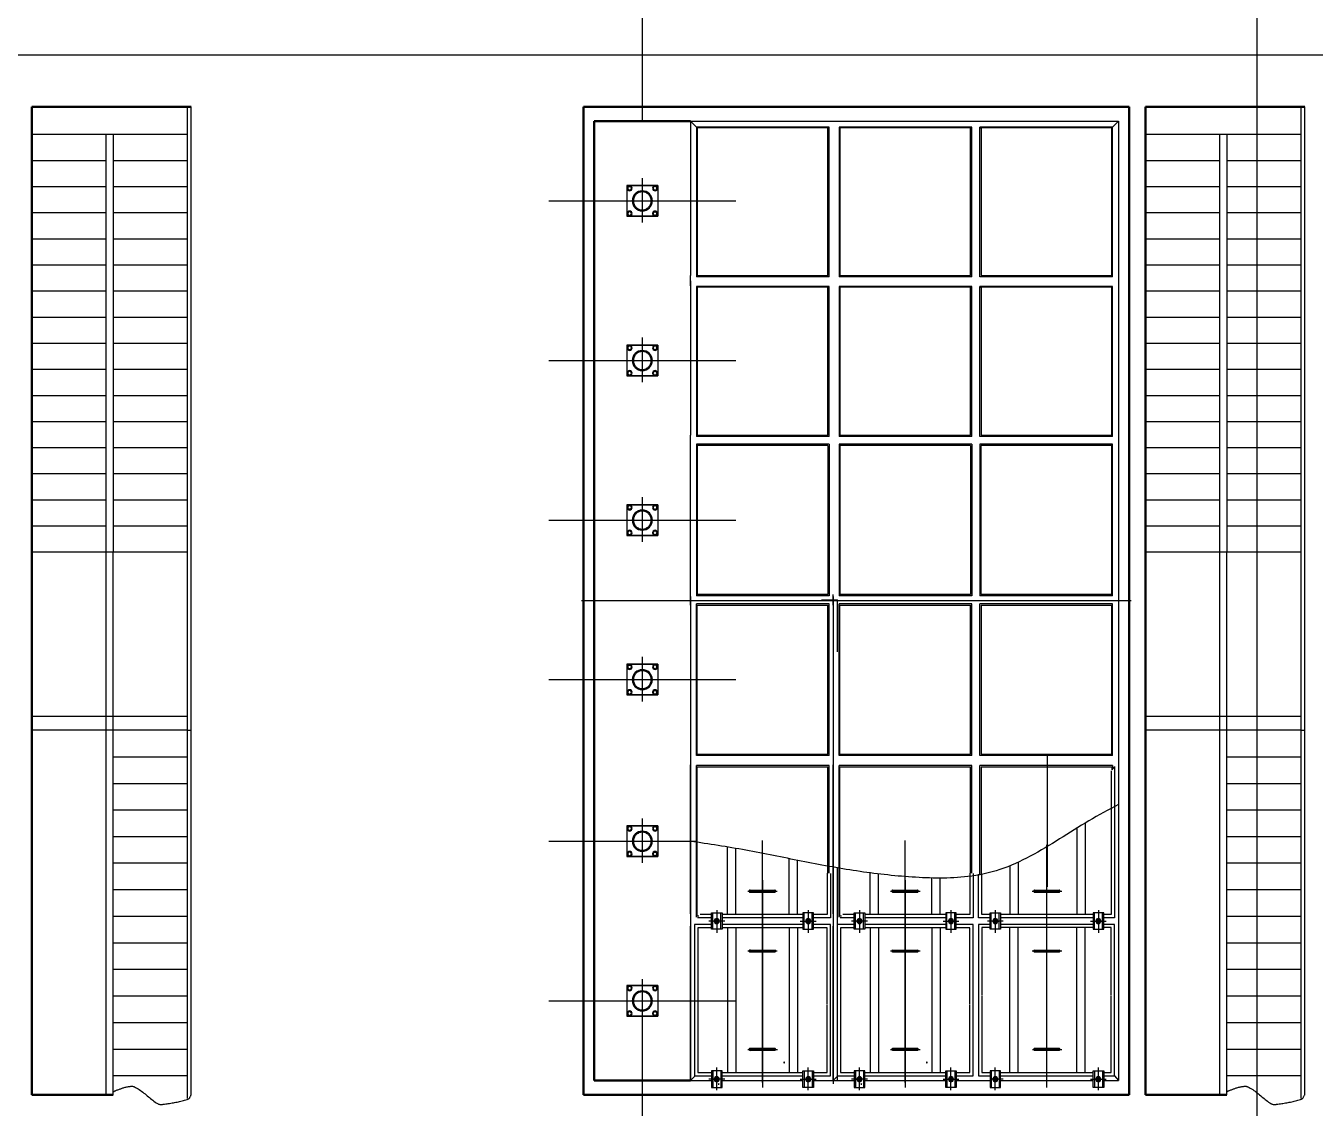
# Model space of a CAD drawing. Header units: metres. Extents: x -170 to 1091, y -90 to 504.
# Drawn here: x 188.39 to 200.55, y 65.9 to 76.11 of the extents above; entities that cross this region are included whole.
import ezdxf

# ---------------------------------------------------------------- set-up
doc = ezdxf.new("R2010")
doc.units = ezdxf.units.M
for name, pattern in [('1 实线', [0]), ('2 虚线', [5.75, 4.5, -1.25]), ('4 点画线', [9, 6.25, -1.25, 0.25, -1.25]), ('5 双点画线', [10.5, 6.25, -1.25, 0.25, -1.25, 0.25, -1.25]), ('PF_CENTER', [400, 250, -50, 50, -50])]:
    doc.linetypes.add(name, pattern=pattern)
for name, color, linetype, lineweight in [('01 粗实线', 7, '1 实线', 50), ('02 细灰线', 253, '1 实线', 25), ('03 细红线', 6, '1 实线', 25), ('04 虚线', 54, '2 虚线', 25), ('05 点画线', 141, '4 点画线', 25), ('07 双点画线', 6, '5 双点画线', 25)]:
    doc.layers.add(name, color=color, linetype=linetype, lineweight=lineweight)
for name, color, linetype in [('02', 1, 'CONTINUOUS'), ('05', 4, 'PF_CENTER'), ('方格网', 6, 'CONTINUOUS')]:
    doc.layers.add(name, color=color, linetype=linetype)

msp = doc.modelspace()

# ---------------------------------------------------------------- linework, layer by layer
at = {"layer": '01 粗实线'}
for p, q in [((188.444, 75.347, 0), (188.444, 66.027, 0)), ((188.444, 75.347, 0), (189.947, 75.347, 0)), ((198.791, 75.347, 0), (193.647, 75.347, 0)), ((193.647, 75.347, 0), (193.647, 66.027, 0)), ((198.791, 66.027, 0), (198.791, 75.347, 0)), ((198.944, 75.347, 0), (198.944, 66.027, 0)), ((198.944, 75.347, 0), (200.447, 75.347, 0)), ((193.746, 75.213, 0), (193.746, 66.162, 0)), ((194.654, 75.213, 0), (193.746, 75.213, 0)), ((194.654, 66.162, 0), (193.746, 66.162, 0)), ((188.444, 66.027, 0), (189.211, 66.027, 0)), ((193.647, 66.027, 0), (198.791, 66.027, 0)), ((198.944, 66.027, 0), (199.711, 66.027, 0))]:
    msp.add_line(p, q, dxfattribs=at)
at = {"layer": '01 粗实线', "color": 3, "lineweight": 25}
for p, q in [((194.055, 74.604, 0), (194.055, 74.315, 0)), ((194.345, 74.604, 0), (194.055, 74.604, 0)), ((194.055, 74.604, 0), (194.345, 74.604, 0)), ((194.345, 74.604, 0), (194.345, 74.315, 0)), ((194.345, 74.604, 0), (194.345, 74.315, 0)), ((194.345, 74.315, 0), (194.055, 74.315, 0)), ((194.055, 74.315, 0), (194.345, 74.315, 0)), ((194.055, 73.099, 0), (194.055, 72.81, 0)), ((194.345, 73.099, 0), (194.055, 73.099, 0)), ((194.055, 73.099, 0), (194.345, 73.099, 0)), ((194.345, 73.099, 0), (194.345, 72.81, 0)), ((194.345, 73.099, 0), (194.345, 72.81, 0)), ((194.345, 72.81, 0), (194.055, 72.81, 0)), ((194.055, 72.81, 0), (194.345, 72.81, 0)), ((194.055, 71.593, 0), (194.055, 71.304, 0)), ((194.345, 71.593, 0), (194.055, 71.593, 0)), ((194.055, 71.593, 0), (194.345, 71.593, 0)), ((194.345, 71.593, 0), (194.345, 71.304, 0)), ((194.345, 71.593, 0), (194.345, 71.304, 0)), ((194.345, 71.304, 0), (194.055, 71.304, 0)), ((194.055, 71.304, 0), (194.345, 71.304, 0)), ((194.055, 70.089, 0), (194.055, 69.8, 0)), ((194.055, 70.089, 0), (194.345, 70.089, 0)), ((194.345, 70.089, 0), (194.055, 70.089, 0)), ((194.345, 70.089, 0), (194.345, 69.8, 0)), ((194.345, 70.089, 0), (194.345, 69.8, 0)), ((194.055, 69.8, 0), (194.345, 69.8, 0)), ((194.345, 69.8, 0), (194.055, 69.8, 0)), ((194.055, 68.564, 0), (194.055, 68.275, 0)), ((194.055, 68.564, 0), (194.345, 68.564, 0)), ((194.345, 68.564, 0), (194.055, 68.564, 0)), ((194.345, 68.564, 0), (194.345, 68.275, 0)), ((194.345, 68.564, 0), (194.345, 68.275, 0)), ((194.055, 68.275, 0), (194.345, 68.275, 0)), ((194.345, 68.275, 0), (194.055, 68.275, 0)), ((194.055, 67.059, 0), (194.055, 66.77, 0)), ((194.055, 67.059, 0), (194.345, 67.059, 0)), ((194.345, 67.059, 0), (194.055, 67.059, 0)), ((194.345, 67.059, 0), (194.345, 66.77, 0)), ((194.345, 67.059, 0), (194.345, 66.77, 0)), ((194.055, 66.77, 0), (194.345, 66.77, 0)), ((194.345, 66.77, 0), (194.055, 66.77, 0))]:
    msp.add_line(p, q, dxfattribs=at)
at = {"layer": '01 粗实线', "color": 253, "lineweight": 25}
for p, q in [((198.648, 69.118, 0), (198.629, 69.095, 0)), ((198.693, 69.174, 0), (198.692, 69.172, 0))]:
    msp.add_line(p, q, dxfattribs=at)
at = {"layer": '01 粗实线', "color": 9, "lineweight": 25, "elevation": 0}
for points in [[(194.1, 74.579), (194.09, 74.561), (194.07, 74.561), (194.061, 74.579), (194.07, 74.597), (194.09, 74.597)], [(194.3, 74.579), (194.31, 74.561), (194.33, 74.561), (194.339, 74.579), (194.33, 74.597), (194.31, 74.597)], [(194.1, 74.34), (194.09, 74.358), (194.07, 74.358), (194.061, 74.34), (194.07, 74.322), (194.09, 74.322)], [(194.3, 74.34), (194.31, 74.358), (194.33, 74.358), (194.339, 74.34), (194.33, 74.322), (194.31, 74.322)], [(194.1, 73.074), (194.09, 73.056), (194.07, 73.056), (194.061, 73.074), (194.07, 73.092), (194.09, 73.092)], [(194.3, 73.074), (194.31, 73.056), (194.33, 73.056), (194.339, 73.074), (194.33, 73.092), (194.31, 73.092)], [(194.1, 72.835), (194.09, 72.853), (194.07, 72.853), (194.061, 72.835), (194.07, 72.817), (194.09, 72.817)], [(194.3, 72.835), (194.31, 72.853), (194.33, 72.853), (194.339, 72.835), (194.33, 72.817), (194.31, 72.817)], [(194.1, 71.568), (194.09, 71.551), (194.07, 71.551), (194.061, 71.568), (194.07, 71.586), (194.09, 71.586)], [(194.3, 71.568), (194.31, 71.551), (194.33, 71.551), (194.339, 71.568), (194.33, 71.586), (194.31, 71.586)], [(194.1, 71.329), (194.09, 71.347), (194.07, 71.347), (194.061, 71.329), (194.07, 71.311), (194.09, 71.311)], [(194.3, 71.329), (194.31, 71.347), (194.33, 71.347), (194.339, 71.329), (194.33, 71.311), (194.31, 71.311)], [(194.1, 70.064), (194.09, 70.046), (194.07, 70.046), (194.061, 70.064), (194.07, 70.082), (194.09, 70.082)], [(194.3, 70.064), (194.31, 70.046), (194.33, 70.046), (194.339, 70.064), (194.33, 70.082), (194.31, 70.082)], [(194.1, 69.825), (194.09, 69.842), (194.07, 69.842), (194.061, 69.825), (194.07, 69.807), (194.09, 69.807)], [(194.3, 69.825), (194.31, 69.842), (194.33, 69.842), (194.339, 69.825), (194.33, 69.807), (194.31, 69.807)], [(194.1, 68.54), (194.09, 68.522), (194.07, 68.522), (194.061, 68.54), (194.07, 68.558), (194.09, 68.558)], [(194.3, 68.54), (194.31, 68.522), (194.33, 68.522), (194.339, 68.54), (194.33, 68.558), (194.31, 68.558)], [(194.1, 68.3), (194.09, 68.318), (194.07, 68.318), (194.061, 68.3), (194.07, 68.282), (194.09, 68.282)], [(194.3, 68.3), (194.31, 68.318), (194.33, 68.318), (194.339, 68.3), (194.33, 68.282), (194.31, 68.282)], [(194.1, 67.034), (194.09, 67.016), (194.07, 67.016), (194.061, 67.034), (194.07, 67.052), (194.09, 67.052)], [(194.3, 67.034), (194.31, 67.016), (194.33, 67.016), (194.339, 67.034), (194.33, 67.052), (194.31, 67.052)], [(194.1, 66.795), (194.09, 66.813), (194.07, 66.813), (194.061, 66.795), (194.07, 66.777), (194.09, 66.777)], [(194.3, 66.795), (194.31, 66.813), (194.33, 66.813), (194.339, 66.795), (194.33, 66.777), (194.31, 66.777)]]:
    msp.add_lwpolyline(points, close=True, dxfattribs=at)
at = {"layer": '01 粗实线', "color": 9, "lineweight": 25}
for centre, radius, start, end in [((194.08, 74.579, 0), 0.0239, 90, 270), ((194.08, 74.579, 0), 0.0173, 90, 270), ((194.08, 74.579, 0), 0.0239, 270, 90), ((194.08, 74.579, 0), 0.0173, 270, 90), ((194.32, 74.579, 0), 0.0239, 90, 270), ((194.32, 74.579, 0), 0.0173, 90, 270), ((194.32, 74.579, 0), 0.0239, 270, 90), ((194.32, 74.579, 0), 0.0173, 270, 90), ((194.08, 74.34, 0), 0.0239, 90, 270), ((194.08, 74.34, 0), 0.0173, 90, 270), ((194.08, 74.34, 0), 0.0239, 270, 90), ((194.08, 74.34, 0), 0.0173, 270, 90), ((194.32, 74.34, 0), 0.0239, 90, 270), ((194.32, 74.34, 0), 0.0173, 90, 270), ((194.32, 74.34, 0), 0.0239, 270, 90), ((194.32, 74.34, 0), 0.0173, 270, 90), ((194.08, 73.074, 0), 0.0239, 90, 270), ((194.08, 73.074, 0), 0.0173, 90, 270), ((194.08, 73.074, 0), 0.0239, 270, 90), ((194.08, 73.074, 0), 0.0173, 270, 90), ((194.32, 73.074, 0), 0.0239, 90, 270), ((194.32, 73.074, 0), 0.0173, 90, 270), ((194.32, 73.074, 0), 0.0239, 270, 90), ((194.32, 73.074, 0), 0.0173, 270, 90), ((194.08, 72.835, 0), 0.0239, 90, 270), ((194.08, 72.835, 0), 0.0173, 90, 270), ((194.08, 72.835, 0), 0.0239, 270, 90), ((194.08, 72.835, 0), 0.0173, 270, 90), ((194.32, 72.835, 0), 0.0239, 90, 270), ((194.32, 72.835, 0), 0.0173, 90, 270), ((194.32, 72.835, 0), 0.0239, 270, 90), ((194.32, 72.835, 0), 0.0173, 270, 90), ((194.08, 71.568, 0), 0.0239, 90, 270), ((194.08, 71.568, 0), 0.0173, 90, 270), ((194.08, 71.568, 0), 0.0239, 270, 90), ((194.08, 71.568, 0), 0.0173, 270, 90), ((194.32, 71.568, 0), 0.0239, 90, 270), ((194.32, 71.568, 0), 0.0173, 90, 270), ((194.32, 71.568, 0), 0.0239, 270, 90), ((194.32, 71.568, 0), 0.0173, 270, 90), ((194.08, 71.329, 0), 0.0239, 90, 270), ((194.08, 71.329, 0), 0.0173, 90, 270), ((194.08, 71.329, 0), 0.0239, 270, 90), ((194.08, 71.329, 0), 0.0173, 270, 90), ((194.32, 71.329, 0), 0.0239, 90, 270), ((194.32, 71.329, 0), 0.0173, 90, 270), ((194.32, 71.329, 0), 0.0239, 270, 90), ((194.32, 71.329, 0), 0.0173, 270, 90), ((194.08, 70.064, 0), 0.0239, 90, 270), ((194.08, 70.064, 0), 0.0173, 90, 270), ((194.08, 70.064, 0), 0.0239, 270, 90), ((194.08, 70.064, 0), 0.0173, 270, 90), ((194.32, 70.064, 0), 0.0239, 90, 270), ((194.32, 70.064, 0), 0.0173, 90, 270), ((194.32, 70.064, 0), 0.0239, 270, 90), ((194.32, 70.064, 0), 0.0173, 270, 90), ((194.08, 69.825, 0), 0.0239, 90, 270), ((194.08, 69.825, 0), 0.0173, 90, 270), ((194.08, 69.825, 0), 0.0239, 270, 90), ((194.08, 69.825, 0), 0.0173, 270, 90), ((194.32, 69.825, 0), 0.0239, 90, 270), ((194.32, 69.825, 0), 0.0173, 90, 270), ((194.32, 69.825, 0), 0.0239, 270, 90), ((194.32, 69.825, 0), 0.0173, 270, 90), ((194.08, 68.54, 0), 0.0239, 90, 270), ((194.08, 68.54, 0), 0.0173, 90, 270), ((194.08, 68.54, 0), 0.0239, 270, 90), ((194.08, 68.54, 0), 0.0173, 270, 90), ((194.32, 68.54, 0), 0.0239, 90, 270), ((194.32, 68.54, 0), 0.0173, 90, 270), ((194.32, 68.54, 0), 0.0239, 270, 90), ((194.32, 68.54, 0), 0.0173, 270, 90), ((194.08, 68.3, 0), 0.0239, 90, 270), ((194.08, 68.3, 0), 0.0173, 90, 270), ((194.08, 68.3, 0), 0.0239, 270, 90), ((194.08, 68.3, 0), 0.0173, 270, 90), ((194.32, 68.3, 0), 0.0239, 90, 270), ((194.32, 68.3, 0), 0.0173, 90, 270), ((194.32, 68.3, 0), 0.0239, 270, 90), ((194.32, 68.3, 0), 0.0173, 270, 90), ((194.08, 67.034, 0), 0.0239, 90, 270), ((194.08, 67.034, 0), 0.0173, 90, 270), ((194.08, 67.034, 0), 0.0239, 270, 90), ((194.08, 67.034, 0), 0.0173, 270, 90), ((194.32, 67.034, 0), 0.0239, 90, 270), ((194.32, 67.034, 0), 0.0173, 90, 270), ((194.32, 67.034, 0), 0.0239, 270, 90), ((194.32, 67.034, 0), 0.0173, 270, 90), ((194.08, 66.795, 0), 0.0239, 90, 270), ((194.08, 66.795, 0), 0.0173, 90, 270), ((194.08, 66.795, 0), 0.0239, 270, 90), ((194.08, 66.795, 0), 0.0173, 270, 90), ((194.32, 66.795, 0), 0.0239, 90, 270), ((194.32, 66.795, 0), 0.0173, 90, 270), ((194.32, 66.795, 0), 0.0239, 270, 90), ((194.32, 66.795, 0), 0.0173, 270, 90)]:
    msp.add_arc(centre, radius, start, end, dxfattribs=at)
at = {"layer": '01 粗实线', "color": 3, "lineweight": 25}
for centre, start, end in [((194.2, 74.46, 0), 90, 270), ((194.2, 74.46, 0), 270, 90), ((194.2, 72.954, 0), 90, 270), ((194.2, 72.954, 0), 270, 90), ((194.2, 71.449, 0), 90, 270), ((194.2, 71.449, 0), 270, 90), ((194.2, 69.944, 0), 90, 270), ((194.2, 69.944, 0), 270, 90), ((194.2, 68.42, 0), 90, 270), ((194.2, 68.42, 0), 270, 90), ((194.2, 66.914, 0), 90, 270), ((194.2, 66.914, 0), 270, 90)]:
    msp.add_arc(centre, 0.0947, start, end, dxfattribs=at)
at = {"layer": '01 粗实线', "lineweight": 25}
for centre, start, end in [((195.538, 66.333, 0), 90, 270), ((195.538, 66.333, 0), 270, 90), ((196.884, 66.333, 0), 90, 270), ((196.884, 66.333, 0), 270, 90), ((194.904, 66.178, 0), 90, 270), ((194.904, 66.178, 0), 270, 90), ((196.25, 66.178, 0), 90, 270), ((196.25, 66.178, 0), 270, 90), ((194.92, 66.13, 0), 90, 270), ((194.92, 66.13, 0), 270, 90), ((196.266, 66.13, 0), 90, 270), ((196.266, 66.13, 0), 270, 90)]:
    msp.add_arc(centre, 0.00353, start, end, dxfattribs=at)
at = {"layer": '01 粗实线', "color": 2, "lineweight": 25}
for points in [[(189.211, 66.057, 0), (189.213, 66.058, 0), (189.216, 66.059, 0), (189.221, 66.062, 0), (189.226, 66.064, 0), (189.231, 66.067, 0), (189.239, 66.07, 0), (189.249, 66.074, 0), (189.262, 66.079, 0), (189.275, 66.084, 0), (189.287, 66.088, 0), (189.301, 66.093, 0), (189.315, 66.098, 0), (189.331, 66.101, 0), (189.346, 66.104, 0), (189.362, 66.106, 0), (189.374, 66.109, 0), (189.384, 66.11, 0), (189.391, 66.109, 0), (189.397, 66.108, 0), (189.404, 66.105, 0), (189.424, 66.097, 0), (189.457, 66.078, 0), (189.501, 66.045, 0), (189.542, 66.01, 0), (189.584, 65.976, 0), (189.616, 65.952, 0), (189.638, 65.94, 0), (189.649, 65.938, 0), (189.66, 65.937, 0), (189.671, 65.937, 0), (189.695, 65.94, 0), (189.73, 65.946, 0), (189.778, 65.953, 0), (189.825, 65.962, 0), (189.872, 65.975, 0), (189.906, 65.982, 0), (189.926, 65.993, 0), (189.932, 66.001, 0), (189.937, 66.01, 0), (189.941, 66.019, 0), (189.945, 66.025, 0), (189.947, 66.028, 0)], [(199.711, 66.057, 0), (199.713, 66.058, 0), (199.716, 66.059, 0), (199.721, 66.062, 0), (199.726, 66.064, 0), (199.731, 66.067, 0), (199.739, 66.07, 0), (199.749, 66.074, 0), (199.762, 66.079, 0), (199.775, 66.084, 0), (199.787, 66.088, 0), (199.801, 66.093, 0), (199.815, 66.098, 0), (199.831, 66.101, 0), (199.846, 66.104, 0), (199.862, 66.106, 0), (199.874, 66.109, 0), (199.884, 66.11, 0), (199.891, 66.109, 0), (199.897, 66.108, 0), (199.904, 66.105, 0), (199.924, 66.097, 0), (199.957, 66.078, 0), (200.001, 66.045, 0), (200.042, 66.01, 0), (200.084, 65.976, 0), (200.116, 65.952, 0), (200.138, 65.94, 0), (200.149, 65.938, 0), (200.16, 65.937, 0), (200.171, 65.937, 0), (200.195, 65.94, 0), (200.23, 65.946, 0), (200.278, 65.953, 0), (200.325, 65.962, 0), (200.372, 65.975, 0), (200.406, 65.982, 0), (200.426, 65.993, 0), (200.432, 66.001, 0), (200.437, 66.01, 0), (200.441, 66.019, 0), (200.445, 66.025, 0), (200.447, 66.028, 0)]]:
    msp.add_open_spline(points, degree=3, knots=[0, 0, 0, 0, 0.0055783, 0.0111041, 0.0166291, 0.0221515, 0.0276728, 0.0414628, 0.05512, 0.0687773, 0.0824343, 0.0960905, 0.1119135, 0.1276044, 0.1433454, 0.1591084, 0.1748389, 0.1814612, 0.188087, 0.1947997, 0.2015401, 0.2081957, 0.2620574, 0.3159252, 0.370241, 0.4246246, 0.4785639, 0.4894002, 0.5002859, 0.5113834, 0.5225526, 0.5335266, 0.5819514, 0.6302073, 0.6784296, 0.7266199, 0.7746677, 0.7840767, 0.7937331, 0.8040635, 0.8145725, 0.8246776, 0.8246776, 0.8246776, 0.8246776], dxfattribs=at)
at = {"layer": '02', "ltscale": 8}
msp.add_line((222.2, 75.835, 0), (168.85, 75.835, 0), dxfattribs=at)
at = {"layer": '02 细灰线', "color": 7}
for p, q in [((189.909, 75.347, 0), (189.909, 69.468, 0)), ((189.947, 69.468, 0), (189.947, 75.347, 0)), ((200.409, 75.347, 0), (200.409, 69.468, 0)), ((200.447, 69.468, 0), (200.447, 75.347, 0)), ((194.654, 75.213, 0), (197.346, 75.213, 0)), ((194.654, 75.213, 0), (194.654, 73.757, 0)), ((194.654, 75.213, 0), (194.716, 75.15, 0)), ((194.669, 75.213, 0), (194.716, 75.213, 0)), ((195.962, 75.156, 0), (194.71, 75.156, 0)), ((194.71, 75.156, 0), (194.71, 73.745, 0)), ((195.962, 75.15, 0), (194.716, 75.15, 0)), ((194.716, 75.15, 0), (194.716, 73.757, 0)), ((195.95, 73.757, 0), (195.95, 75.15, 0)), ((195.95, 75.15, 0), (195.962, 75.15, 0)), ((196, 75.213, 0), (198.692, 75.213, 0)), ((196.015, 75.213, 0), (196.062, 75.213, 0)), ((197.308, 75.156, 0), (196.056, 75.156, 0)), ((196.056, 75.156, 0), (196.056, 73.745, 0)), ((196.056, 75.156, 0), (196.062, 75.15, 0)), ((197.308, 75.15, 0), (196.062, 75.15, 0)), ((196.062, 75.15, 0), (196.062, 73.757, 0)), ((197.296, 73.757, 0), (197.296, 75.15, 0)), ((197.296, 75.15, 0), (197.308, 75.15, 0)), ((198.635, 75.156, 0), (197.383, 75.156, 0)), ((197.383, 75.15, 0), (197.395, 75.15, 0)), ((198.629, 75.15, 0), (197.383, 75.15, 0)), ((197.395, 75.15, 0), (197.395, 73.757, 0)), ((198.692, 75.213, 0), (198.629, 75.15, 0)), ((198.629, 73.757, 0), (198.629, 75.15, 0)), ((198.635, 73.745, 0), (198.635, 75.156, 0)), ((198.692, 75.213, 0), (198.692, 66.983, 0)), ((189.909, 75.085, 0), (188.444, 75.085, 0)), ((189.142, 75.085, 0), (189.142, 71.145, 0)), ((189.211, 75.085, 0), (189.211, 71.145, 0)), ((200.409, 75.085, 0), (198.944, 75.085, 0)), ((199.642, 75.085, 0), (199.642, 71.145, 0)), ((199.711, 75.085, 0), (199.711, 71.145, 0)), ((189.142, 74.839, 0), (188.444, 74.839, 0)), ((189.909, 74.839, 0), (189.211, 74.839, 0)), ((199.642, 74.839, 0), (198.944, 74.839, 0)), ((200.409, 74.839, 0), (199.711, 74.839, 0)), ((189.142, 74.593, 0), (188.444, 74.593, 0)), ((189.909, 74.593, 0), (189.211, 74.593, 0)), ((199.642, 74.593, 0), (198.944, 74.593, 0)), ((200.409, 74.593, 0), (199.711, 74.593, 0)), ((189.142, 74.346, 0), (188.444, 74.346, 0)), ((189.909, 74.346, 0), (189.211, 74.346, 0)), ((199.642, 74.346, 0), (198.944, 74.346, 0)), ((200.409, 74.346, 0), (199.711, 74.346, 0)), ((189.142, 74.1, 0), (188.444, 74.1, 0)), ((189.909, 74.1, 0), (189.211, 74.1, 0)), ((199.642, 74.1, 0), (198.944, 74.1, 0)), ((200.409, 74.1, 0), (199.711, 74.1, 0)), ((189.142, 73.854, 0), (188.444, 73.854, 0)), ((189.909, 73.854, 0), (189.211, 73.854, 0)), ((199.642, 73.854, 0), (198.944, 73.854, 0)), ((200.409, 73.854, 0), (199.711, 73.854, 0)), ((194.654, 73.658, 0), (194.654, 73.757, 0)), ((194.654, 73.707, 0), (194.654, 72.251, 0)), ((194.716, 73.757, 0), (195.95, 73.757, 0)), ((196.062, 73.757, 0), (197.296, 73.757, 0)), ((197.395, 73.757, 0), (198.629, 73.757, 0)), ((198.692, 73.707, 0), (198.692, 66.162, 0)), ((189.142, 73.608, 0), (188.444, 73.608, 0)), ((189.909, 73.608, 0), (189.211, 73.608, 0)), ((194.71, 73.651, 0), (194.71, 72.239, 0)), ((195.962, 73.651, 0), (194.71, 73.651, 0)), ((194.71, 73.651, 0), (194.716, 73.645, 0)), ((194.716, 73.645, 0), (194.716, 72.251, 0)), ((195.962, 73.645, 0), (194.716, 73.645, 0)), ((195.95, 72.251, 0), (195.95, 73.645, 0)), ((195.95, 73.645, 0), (195.962, 73.645, 0)), ((197.308, 73.651, 0), (196.056, 73.651, 0)), ((196.056, 73.651, 0), (196.056, 72.239, 0)), ((196.056, 73.651, 0), (196.062, 73.645, 0)), ((197.308, 73.645, 0), (196.062, 73.645, 0)), ((196.062, 73.645, 0), (196.062, 72.251, 0)), ((197.296, 72.251, 0), (197.296, 73.645, 0)), ((197.296, 73.645, 0), (197.308, 73.645, 0)), ((198.635, 73.651, 0), (197.383, 73.651, 0)), ((197.383, 73.645, 0), (197.395, 73.645, 0)), ((198.629, 73.645, 0), (197.383, 73.645, 0)), ((197.395, 73.645, 0), (197.395, 72.251, 0)), ((198.635, 73.651, 0), (198.629, 73.645, 0)), ((198.629, 72.251, 0), (198.629, 73.645, 0)), ((198.635, 72.239, 0), (198.635, 73.651, 0)), ((199.642, 73.608, 0), (198.944, 73.608, 0)), ((200.409, 73.608, 0), (199.711, 73.608, 0)), ((189.142, 73.361, 0), (188.444, 73.361, 0)), ((189.909, 73.361, 0), (189.211, 73.361, 0)), ((199.642, 73.361, 0), (198.944, 73.361, 0)), ((200.409, 73.361, 0), (199.711, 73.361, 0)), ((189.142, 73.115, 0), (188.444, 73.115, 0)), ((189.909, 73.115, 0), (189.211, 73.115, 0)), ((199.642, 73.115, 0), (198.944, 73.115, 0)), ((200.409, 73.115, 0), (199.711, 73.115, 0)), ((189.142, 72.869, 0), (188.444, 72.869, 0)), ((189.909, 72.869, 0), (189.211, 72.869, 0)), ((199.642, 72.869, 0), (198.944, 72.869, 0)), ((200.409, 72.869, 0), (199.711, 72.869, 0)), ((189.142, 72.622, 0), (188.444, 72.622, 0)), ((189.909, 72.622, 0), (189.211, 72.622, 0)), ((199.642, 72.622, 0), (198.944, 72.622, 0)), ((200.409, 72.622, 0), (199.711, 72.622, 0)), ((189.142, 72.376, 0), (188.444, 72.376, 0)), ((189.909, 72.376, 0), (189.211, 72.376, 0)), ((199.642, 72.376, 0), (198.944, 72.376, 0)), ((200.409, 72.376, 0), (199.711, 72.376, 0)), ((194.654, 72.152, 0), (194.654, 72.251, 0)), ((194.716, 72.251, 0), (195.95, 72.251, 0)), ((196.062, 72.251, 0), (197.296, 72.251, 0)), ((197.395, 72.251, 0), (198.629, 72.251, 0)), ((189.142, 72.13, 0), (188.444, 72.13, 0)), ((189.909, 72.13, 0), (189.211, 72.13, 0)), ((194.654, 70.746, 0), (194.654, 72.152, 0)), ((194.71, 72.164, 0), (194.71, 72.152, 0)), ((194.71, 72.152, 0), (194.71, 70.734, 0)), ((194.716, 72.152, 0), (194.716, 70.746, 0)), ((195.95, 72.152, 0), (194.716, 72.152, 0)), ((195.95, 72.152, 0), (195.95, 70.746, 0)), ((196.056, 72.164, 0), (196.056, 72.152, 0)), ((196.056, 72.152, 0), (196.056, 70.734, 0)), ((197.296, 72.152, 0), (196.062, 72.152, 0)), ((196.062, 72.152, 0), (196.062, 70.746, 0)), ((197.296, 72.152, 0), (197.296, 70.746, 0)), ((197.395, 70.746, 0), (197.395, 72.152, 0)), ((198.629, 72.152, 0), (197.395, 72.152, 0)), ((198.629, 70.746, 0), (198.629, 72.152, 0)), ((198.635, 70.734, 0), (198.635, 72.164, 0)), ((199.642, 72.13, 0), (198.944, 72.13, 0)), ((200.409, 72.13, 0), (199.711, 72.13, 0)), ((189.142, 71.884, 0), (188.444, 71.884, 0)), ((189.909, 71.884, 0), (189.211, 71.884, 0)), ((199.642, 71.884, 0), (198.944, 71.884, 0)), ((200.409, 71.884, 0), (199.711, 71.884, 0)), ((189.142, 71.637, 0), (188.444, 71.637, 0)), ((189.909, 71.637, 0), (189.211, 71.637, 0)), ((199.642, 71.637, 0), (198.944, 71.637, 0)), ((200.409, 71.637, 0), (199.711, 71.637, 0)), ((189.142, 71.391, 0), (188.444, 71.391, 0)), ((189.909, 71.391, 0), (189.211, 71.391, 0)), ((199.642, 71.391, 0), (198.944, 71.391, 0)), ((200.409, 71.391, 0), (199.711, 71.391, 0)), ((189.909, 71.145, 0), (188.444, 71.145, 0)), ((189.142, 71.145, 0), (189.142, 66.027, 0)), ((189.211, 66.027, 0), (189.211, 71.145, 0)), ((200.409, 71.145, 0), (198.944, 71.145, 0)), ((199.642, 71.145, 0), (199.642, 66.027, 0)), ((199.711, 66.027, 0), (199.711, 71.145, 0)), ((194.654, 70.647, 0), (194.654, 70.746, 0)), ((194.654, 70.727, 0), (194.654, 69.123, 0)), ((194.71, 69.229, 0), (194.71, 70.659, 0)), ((195.95, 70.746, 0), (194.716, 70.746, 0)), ((196, 70.647, 0), (196, 70.746, 0)), ((196, 70.727, 0), (196, 69.123, 0)), ((196.056, 69.229, 0), (196.056, 70.659, 0)), ((197.296, 70.746, 0), (196.062, 70.746, 0)), ((198.629, 70.746, 0), (197.395, 70.746, 0)), ((198.635, 69.229, 0), (198.635, 70.659, 0)), ((194.654, 70.647, 0), (194.654, 69.142, 0)), ((194.716, 70.647, 0), (195.95, 70.647, 0)), ((194.716, 69.241, 0), (194.716, 70.647, 0)), ((195.95, 69.241, 0), (195.95, 70.647, 0)), ((196, 70.647, 0), (196, 69.142, 0)), ((196.062, 70.647, 0), (197.296, 70.647, 0)), ((196.062, 69.241, 0), (196.062, 70.647, 0)), ((197.296, 69.241, 0), (197.296, 70.647, 0)), ((197.395, 70.647, 0), (197.395, 69.241, 0)), ((197.395, 70.647, 0), (198.629, 70.647, 0)), ((198.629, 69.241, 0), (198.629, 70.647, 0)), ((189.909, 69.595, 0), (188.444, 69.595, 0)), ((200.409, 69.595, 0), (198.944, 69.595, 0)), ((189.909, 69.468, 0), (188.444, 69.468, 0)), ((189.909, 69.468, 0), (189.947, 69.468, 0)), ((200.409, 69.468, 0), (198.944, 69.468, 0)), ((200.409, 69.468, 0), (200.447, 69.468, 0)), ((194.716, 69.241, 0), (195.95, 69.241, 0)), ((196.062, 69.241, 0), (197.296, 69.241, 0)), ((197.395, 69.241, 0), (198.629, 69.241, 0)), ((194.654, 67.735, 0), (194.654, 69.142, 0)), ((194.654, 69.123, 0), (194.654, 67.717, 0)), ((194.71, 67.705, 0), (194.71, 69.135, 0)), ((194.716, 67.717, 0), (194.716, 69.123, 0)), ((194.716, 69.123, 0), (195.95, 69.123, 0)), ((194.716, 69.123, 0), (195.95, 69.123, 0)), ((195.95, 68.119, 0), (195.95, 69.123, 0)), ((196, 67.735, 0), (196, 69.142, 0)), ((196, 69.123, 0), (196, 67.717, 0)), ((196.056, 67.705, 0), (196.056, 69.135, 0)), ((196.062, 69.123, 0), (197.296, 69.123, 0)), ((196.062, 69.123, 0), (197.296, 69.123, 0)), ((196.062, 67.717, 0), (196.062, 69.123, 0)), ((197.296, 68.119, 0), (197.296, 69.123, 0)), ((197.395, 69.123, 0), (197.395, 68.107, 0)), ((197.395, 69.123, 0), (198.629, 69.123, 0)), ((198.629, 69.123, 0), (198.629, 69.094, 0)), ((198.635, 69.135, 0), (198.635, 69.102, 0)), ((198.653, 69.124, 0), (198.653, 68.469, 0)), ((198.653, 68.469, 0), (198.653, 67.698, 0)), ((198.692, 68.469, 0), (198.692, 67.717, 0)), ((195.975, 68.117, 0), (195.975, 67.699, 0)), ((197.321, 68.117, 0), (197.321, 67.699, 0)), ((197.371, 67.698, 0), (197.371, 68.11, 0)), ((195.217, 67.959, 0), (195.449, 67.959, 0)), ((195.217, 67.94, 0), (195.449, 67.94, 0)), ((196.563, 67.959, 0), (196.795, 67.959, 0)), ((196.563, 67.94, 0), (196.795, 67.94, 0)), ((197.899, 67.959, 0), (198.131, 67.959, 0)), ((197.899, 67.94, 0), (198.131, 67.94, 0)), ((194.654, 67.735, 0), (194.654, 66.162, 0)), ((196, 67.735, 0), (196, 66.131, 0)), ((194.654, 67.717, 0), (194.654, 67.618, 0)), ((194.654, 66.878, 0), (194.654, 67.618, 0)), ((194.692, 67.636, 0), (194.692, 66.964, 0)), ((194.853, 67.636, 0), (194.692, 67.636, 0)), ((194.716, 67.717, 0), (194.734, 67.717, 0)), ((194.716, 67.717, 0), (194.734, 67.717, 0)), ((194.853, 67.699, 0), (194.72, 67.699, 0)), ((195.715, 67.699, 0), (194.952, 67.699, 0)), ((195.715, 67.636, 0), (194.952, 67.636, 0)), ((195.975, 67.699, 0), (195.814, 67.699, 0)), ((195.975, 67.636, 0), (195.814, 67.636, 0)), ((195.975, 66.964, 0), (195.975, 67.636, 0)), ((196, 67.717, 0), (196, 67.618, 0)), ((196, 66.878, 0), (196, 67.618, 0)), ((196.038, 67.636, 0), (196.038, 66.964, 0)), ((196.199, 67.636, 0), (196.038, 67.636, 0)), ((196.062, 67.717, 0), (196.08, 67.717, 0)), ((196.062, 67.717, 0), (196.08, 67.717, 0)), ((196.199, 67.699, 0), (196.066, 67.699, 0)), ((197.061, 67.699, 0), (196.298, 67.699, 0)), ((197.061, 67.636, 0), (196.298, 67.636, 0)), ((197.321, 67.699, 0), (197.16, 67.699, 0)), ((197.321, 67.636, 0), (197.16, 67.636, 0)), ((197.321, 66.964, 0), (197.321, 67.636, 0)), ((197.48, 67.698, 0), (197.371, 67.698, 0)), ((197.371, 67.636, 0), (197.371, 66.964, 0)), ((197.48, 67.636, 0), (197.371, 67.636, 0)), ((198.452, 67.698, 0), (197.578, 67.698, 0)), ((198.452, 67.636, 0), (197.578, 67.636, 0)), ((198.653, 67.698, 0), (198.551, 67.698, 0)), ((198.653, 67.636, 0), (198.551, 67.636, 0)), ((198.653, 66.964, 0), (198.653, 67.636, 0)), ((198.692, 67.717, 0), (198.692, 66.964, 0)), ((195.217, 67.394, 0), (195.449, 67.394, 0)), ((195.217, 67.376, 0), (195.449, 67.376, 0)), ((196.563, 67.394, 0), (196.795, 67.394, 0)), ((196.563, 67.376, 0), (196.795, 67.376, 0)), ((197.899, 67.394, 0), (198.131, 67.394, 0)), ((197.899, 67.376, 0), (198.131, 67.376, 0)), ((194.692, 66.964, 0), (194.692, 66.206, 0)), ((195.975, 66.206, 0), (195.975, 66.964, 0)), ((196.038, 66.964, 0), (196.038, 66.206, 0)), ((197.321, 66.206, 0), (197.321, 66.964, 0)), ((197.371, 66.964, 0), (197.371, 66.207, 0)), ((198.653, 66.207, 0), (198.653, 66.964, 0)), ((198.692, 66.964, 0), (198.692, 66.162, 0)), ((194.654, 66.162, 0), (194.654, 66.878, 0)), ((196, 66.162, 0), (196, 66.878, 0)), ((195.217, 66.467, 0), (195.449, 66.467, 0)), ((195.217, 66.448, 0), (195.449, 66.448, 0)), ((196.563, 66.467, 0), (196.795, 66.467, 0)), ((196.563, 66.448, 0), (196.795, 66.448, 0)), ((197.899, 66.467, 0), (198.131, 66.467, 0)), ((197.899, 66.448, 0), (198.131, 66.448, 0)), ((194.698, 66.206, 0), (194.654, 66.162, 0)), ((194.654, 66.162, 0), (194.853, 66.162, 0)), ((194.692, 66.206, 0), (194.853, 66.206, 0)), ((194.952, 66.206, 0), (195.715, 66.206, 0)), ((194.952, 66.162, 0), (195.715, 66.162, 0)), ((195.814, 66.206, 0), (195.975, 66.206, 0)), ((195.814, 66.162, 0), (196.134, 66.162, 0)), ((196.044, 66.206, 0), (196, 66.162, 0)), ((196, 66.162, 0), (196.199, 66.162, 0)), ((196.038, 66.206, 0), (196.199, 66.206, 0)), ((196.298, 66.206, 0), (197.061, 66.206, 0)), ((196.298, 66.162, 0), (197.061, 66.162, 0)), ((197.16, 66.206, 0), (197.321, 66.206, 0)), ((197.16, 66.162, 0), (197.48, 66.162, 0)), ((197.371, 66.207, 0), (197.48, 66.207, 0)), ((197.578, 66.207, 0), (198.452, 66.207, 0)), ((197.578, 66.162, 0), (198.452, 66.162, 0)), ((198.551, 66.207, 0), (198.653, 66.207, 0)), ((198.551, 66.162, 0), (198.692, 66.162, 0)), ((198.653, 66.207, 0), (198.692, 66.162, 0))]:
    msp.add_line(p, q, dxfattribs=at)
at = {"layer": '02 细灰线', "color": 7, "elevation": 0}
for points in [[(194.952, 67.589), (194.853, 67.589), (194.853, 67.746), (194.952, 67.746)], [(195.715, 67.589), (195.814, 67.589), (195.814, 67.746), (195.715, 67.746)], [(196.298, 67.589), (196.199, 67.589), (196.199, 67.746), (196.298, 67.746)], [(197.061, 67.589), (197.16, 67.589), (197.16, 67.746), (197.061, 67.746)], [(197.578, 67.589), (197.48, 67.589), (197.48, 67.746), (197.578, 67.746)], [(198.452, 67.589), (198.551, 67.589), (198.551, 67.746), (198.452, 67.746)], [(194.902, 67.688), (194.884, 67.677), (194.884, 67.657), (194.902, 67.647), (194.921, 67.657), (194.921, 67.677)], [(195.765, 67.688), (195.784, 67.677), (195.784, 67.657), (195.765, 67.647), (195.746, 67.657), (195.746, 67.677)], [(196.248, 67.688), (196.229, 67.677), (196.229, 67.657), (196.248, 67.647), (196.267, 67.657), (196.267, 67.677)], [(197.111, 67.688), (197.13, 67.677), (197.13, 67.657), (197.111, 67.647), (197.092, 67.657), (197.092, 67.677)], [(197.529, 67.688), (197.51, 67.677), (197.51, 67.657), (197.529, 67.647), (197.548, 67.657), (197.548, 67.677)], [(198.501, 67.688), (198.52, 67.677), (198.52, 67.657), (198.501, 67.647), (198.482, 67.657), (198.482, 67.677)], [(194.952, 66.253), (194.853, 66.253), (194.853, 66.097), (194.952, 66.097)], [(194.902, 66.155), (194.884, 66.165), (194.884, 66.185), (194.902, 66.196), (194.921, 66.185), (194.921, 66.165)], [(195.715, 66.253), (195.814, 66.253), (195.814, 66.097), (195.715, 66.097)], [(195.765, 66.155), (195.784, 66.165), (195.784, 66.185), (195.765, 66.196), (195.746, 66.185), (195.746, 66.165)], [(196.298, 66.253), (196.199, 66.253), (196.199, 66.097), (196.298, 66.097)], [(196.248, 66.155), (196.229, 66.165), (196.229, 66.185), (196.248, 66.196), (196.267, 66.185), (196.267, 66.165)], [(197.061, 66.253), (197.16, 66.253), (197.16, 66.097), (197.061, 66.097)], [(197.111, 66.155), (197.13, 66.165), (197.13, 66.185), (197.111, 66.196), (197.092, 66.185), (197.092, 66.165)], [(197.578, 66.253), (197.48, 66.253), (197.48, 66.097), (197.578, 66.097)], [(197.529, 66.155), (197.51, 66.165), (197.51, 66.185), (197.529, 66.196), (197.548, 66.185), (197.548, 66.165)], [(198.452, 66.253), (198.551, 66.253), (198.551, 66.097), (198.452, 66.097)], [(198.501, 66.155), (198.52, 66.165), (198.52, 66.185), (198.501, 66.196), (198.482, 66.185), (198.482, 66.165)]]:
    msp.add_lwpolyline(points, close=True, dxfattribs=at)
at = {"layer": '02 细灰线', "color": 7}
for centre, radius, start, end in [((195.217, 67.949, 0), 0.00941, 90.0001, 270.017), ((195.217, 67.949, 0), 0.000000000765, 90, 270), ((195.217, 67.949, 0), 0.000000000765, 270, 90), ((195.449, 67.949, 0), 0.00941, 270, 90.0283), ((196.563, 67.949, 0), 0.00941, 90.0001, 270.017), ((196.563, 67.949, 0), 0.000000000765, 90, 270), ((196.563, 67.949, 0), 0.000000000765, 270, 90), ((196.795, 67.949, 0), 0.00941, 270, 90.0283), ((197.899, 67.949, 0), 0.00941, 90.0001, 270.017), ((197.899, 67.949, 0), 0.000000000765, 90, 270), ((197.899, 67.949, 0), 0.000000000765, 270, 90), ((198.131, 67.949, 0), 0.00941, 270, 90.0283), ((194.902, 67.667, 0), 0.0235, 90, 270), ((194.902, 67.667, 0), 0.018, 90, 270), ((194.902, 67.667, 0), 0.0125, 90, 270), ((194.902, 67.667, 0), 0.0235, 270, 90), ((194.902, 67.667, 0), 0.018, 270, 90), ((194.902, 67.667, 0), 0.0125, 270, 90), ((195.765, 67.667, 0), 0.0235, 90, 270), ((195.765, 67.667, 0), 0.018, 90, 270), ((195.765, 67.667, 0), 0.0125, 90, 270), ((195.765, 67.667, 0), 0.0235, 270, 90), ((195.765, 67.667, 0), 0.018, 270, 90), ((195.765, 67.667, 0), 0.0125, 270, 90), ((196.248, 67.667, 0), 0.0235, 90, 270), ((196.248, 67.667, 0), 0.018, 90, 270), ((196.248, 67.667, 0), 0.0125, 90, 270), ((196.248, 67.667, 0), 0.0235, 270, 90), ((196.248, 67.667, 0), 0.018, 270, 90), ((196.248, 67.667, 0), 0.0125, 270, 90), ((197.111, 67.667, 0), 0.0235, 90, 270), ((197.111, 67.667, 0), 0.018, 90, 270), ((197.111, 67.667, 0), 0.0125, 90, 270), ((197.111, 67.667, 0), 0.0235, 270, 90), ((197.111, 67.667, 0), 0.018, 270, 90), ((197.111, 67.667, 0), 0.0125, 270, 90), ((197.529, 67.667, 0), 0.0235, 90, 270), ((197.529, 67.667, 0), 0.018, 90, 270), ((197.529, 67.667, 0), 0.0125, 90, 270), ((197.529, 67.667, 0), 0.0235, 270, 90), ((197.529, 67.667, 0), 0.018, 270, 90), ((197.529, 67.667, 0), 0.0125, 270, 90), ((198.501, 67.667, 0), 0.0235, 90, 270), ((198.501, 67.667, 0), 0.018, 90, 270), ((198.501, 67.667, 0), 0.0125, 90, 270), ((198.501, 67.667, 0), 0.0235, 270, 90), ((198.501, 67.667, 0), 0.018, 270, 90), ((198.501, 67.667, 0), 0.0125, 270, 90), ((195.217, 67.385, 0), 0.00941, 89.983, 270), ((195.217, 67.385, 0), 0.000000000765, 90, 270), ((195.217, 67.385, 0), 0.000000000765, 270, 90), ((195.449, 67.385, 0), 0.00941, 269.9717, 90), ((196.563, 67.385, 0), 0.00941, 89.983, 270), ((196.563, 67.385, 0), 0.000000000765, 90, 270), ((196.563, 67.385, 0), 0.000000000765, 270, 90), ((196.795, 67.385, 0), 0.00941, 269.9717, 90), ((197.899, 67.385, 0), 0.00941, 89.983, 270), ((197.899, 67.385, 0), 0.000000000765, 90, 270), ((197.899, 67.385, 0), 0.000000000765, 270, 90), ((198.131, 67.385, 0), 0.00941, 269.9717, 90), ((195.217, 66.457, 0), 0.00941, 90.0001, 270.017), ((195.217, 66.457, 0), 0.000000000765, 90, 270), ((195.217, 66.457, 0), 0.000000000765, 270, 90), ((195.449, 66.457, 0), 0.00941, 270, 90.0283), ((196.563, 66.457, 0), 0.00941, 90.0001, 270.017), ((196.563, 66.457, 0), 0.000000000765, 90, 270), ((196.563, 66.457, 0), 0.000000000765, 270, 90), ((196.795, 66.457, 0), 0.00941, 270, 90.0283), ((197.899, 66.457, 0), 0.00941, 90.0001, 270.017), ((197.899, 66.457, 0), 0.000000000765, 90, 270), ((197.899, 66.457, 0), 0.000000000765, 270, 90), ((198.131, 66.457, 0), 0.00941, 270, 90.0283), ((194.902, 66.175, 0), 0.0235, 90, 270), ((194.902, 66.175, 0), 0.018, 90, 270), ((194.902, 66.175, 0), 0.0125, 90, 270), ((194.902, 66.175, 0), 0.0235, 270, 90), ((194.902, 66.175, 0), 0.018, 270, 90), ((194.902, 66.175, 0), 0.0125, 270, 90), ((195.765, 66.175, 0), 0.0235, 90, 270), ((195.765, 66.175, 0), 0.018, 90, 270), ((195.765, 66.175, 0), 0.0125, 90, 270), ((195.765, 66.175, 0), 0.0235, 270, 90), ((195.765, 66.175, 0), 0.018, 270, 90), ((195.765, 66.175, 0), 0.0125, 270, 90), ((196.248, 66.175, 0), 0.0235, 90, 270), ((196.248, 66.175, 0), 0.018, 90, 270), ((196.248, 66.175, 0), 0.0125, 90, 270), ((196.248, 66.175, 0), 0.0235, 270, 90), ((196.248, 66.175, 0), 0.018, 270, 90), ((196.248, 66.175, 0), 0.0125, 270, 90), ((197.111, 66.175, 0), 0.0235, 90, 270), ((197.111, 66.175, 0), 0.018, 90, 270), ((197.111, 66.175, 0), 0.0125, 90, 270), ((197.111, 66.175, 0), 0.0235, 270, 90), ((197.111, 66.175, 0), 0.018, 270, 90), ((197.111, 66.175, 0), 0.0125, 270, 90), ((197.529, 66.175, 0), 0.0235, 90, 270), ((197.529, 66.175, 0), 0.018, 90, 270), ((197.529, 66.175, 0), 0.0125, 90, 270), ((197.529, 66.175, 0), 0.0235, 270, 90), ((197.529, 66.175, 0), 0.018, 270, 90), ((197.529, 66.175, 0), 0.0125, 270, 90), ((198.501, 66.175, 0), 0.0235, 90, 270), ((198.501, 66.175, 0), 0.018, 90, 270), ((198.501, 66.175, 0), 0.0125, 90, 270), ((198.501, 66.175, 0), 0.0235, 270, 90), ((198.501, 66.175, 0), 0.018, 270, 90), ((198.501, 66.175, 0), 0.0125, 270, 90)]:
    msp.add_arc(centre, radius, start, end, dxfattribs=at)
at = {"layer": '02 细灰线'}
msp.add_open_spline([(198.692, 68.766, 0), (198.597, 68.716, 0), (198.407, 68.616, 0), (198.138, 68.44, 0), (197.864, 68.276, 0), (197.578, 68.141, 0), (197.2, 68.063, 0), (196.743, 68.074, 0), (196.219, 68.133, 0), (195.698, 68.231, 0), (195.178, 68.34, 0), (194.828, 68.393, 0), (194.654, 68.42, 0)], degree=3, knots=[0, 0, 0, 0, 0.320215, 0.644515, 0.964431, 1.277839, 1.588054, 2.113258, 2.639691, 3.170769, 3.703181, 4.232287, 4.232287, 4.232287, 4.232287], dxfattribs=at)
at = {"layer": '03 细红线'}
for p, q in [((195.962, 73.745, 0), (195.962, 75.156, 0)), ((197.308, 73.745, 0), (197.308, 75.156, 0)), ((197.383, 73.745, 0), (197.383, 75.156, 0)), ((195.962, 73.745, 0), (194.71, 73.745, 0)), ((197.308, 73.745, 0), (196.056, 73.745, 0)), ((198.635, 73.745, 0), (197.383, 73.745, 0)), ((195.962, 72.239, 0), (195.962, 73.651, 0)), ((197.308, 72.239, 0), (197.308, 73.651, 0)), ((197.383, 72.239, 0), (197.383, 73.651, 0)), ((195.962, 72.239, 0), (194.71, 72.239, 0)), ((197.308, 72.239, 0), (196.056, 72.239, 0)), ((198.635, 72.239, 0), (197.383, 72.239, 0)), ((195.962, 72.164, 0), (194.71, 72.164, 0)), ((195.962, 72.164, 0), (195.962, 70.734, 0)), ((197.308, 72.164, 0), (196.056, 72.164, 0)), ((197.308, 72.164, 0), (197.308, 70.734, 0)), ((197.383, 72.164, 0), (197.383, 70.734, 0)), ((198.635, 72.164, 0), (197.383, 72.164, 0)), ((195.962, 70.734, 0), (194.71, 70.734, 0)), ((195.962, 70.659, 0), (194.71, 70.659, 0)), ((195.962, 69.229, 0), (195.962, 70.659, 0)), ((197.308, 70.734, 0), (196.056, 70.734, 0)), ((197.308, 70.659, 0), (196.056, 70.659, 0)), ((197.308, 69.229, 0), (197.308, 70.659, 0)), ((198.635, 70.734, 0), (197.383, 70.734, 0)), ((197.383, 69.229, 0), (197.383, 70.659, 0)), ((198.635, 70.659, 0), (197.383, 70.659, 0)), ((195.962, 69.229, 0), (194.71, 69.229, 0)), ((197.308, 69.229, 0), (196.056, 69.229, 0)), ((198.635, 69.229, 0), (197.383, 69.229, 0)), ((195.962, 69.135, 0), (194.71, 69.135, 0)), ((195.962, 69.135, 0), (194.71, 69.135, 0)), ((195.962, 68.118, 0), (195.962, 69.135, 0)), ((197.308, 69.135, 0), (196.056, 69.135, 0)), ((197.308, 69.135, 0), (196.056, 69.135, 0)), ((197.308, 68.118, 0), (197.308, 69.135, 0)), ((197.383, 68.108, 0), (197.383, 69.135, 0)), ((198.635, 69.135, 0), (197.383, 69.135, 0))]:
    msp.add_line(p, q, dxfattribs=at)
at = {"layer": '03 细红线', "color": 253}
for p, q in [((194.696, 66.162, 0), (194.716, 66.162, 0)), ((196.042, 66.162, 0), (196.062, 66.162, 0))]:
    msp.add_line(p, q, dxfattribs=at)
at = {"layer": '03 细红线'}
for centre, start, end in [((194.902, 67.667, 0), 180, 90), ((195.765, 67.667, 0), 90, 0), ((196.248, 67.667, 0), 180, 90), ((197.111, 67.667, 0), 90, 0), ((197.529, 67.667, 0), 180, 90), ((198.501, 67.667, 0), 90, 0), ((194.902, 66.175, 0), 270, 180), ((195.765, 66.175, 0), 360, 270), ((196.248, 66.175, 0), 270, 180), ((197.111, 66.175, 0), 360, 270), ((197.529, 66.175, 0), 270, 180), ((198.501, 66.175, 0), 360, 270)]:
    msp.add_arc(centre, 0.0102, start, end, dxfattribs=at)
at = {"layer": '04 虚线'}
for p, q in [((196.042, 70.205, 0), (196.042, 70.696, 0)), ((198.622, 69.085, 0), (198.622, 68.469, 0)), ((198.376, 68.591, 0), (198.376, 67.73, 0)), ((198.297, 68.542, 0), (198.297, 67.73, 0)), ((198.622, 68.469, 0), (198.622, 67.73, 0)), ((195.004, 67.73, 0), (195.004, 68.366, 0)), ((195.083, 67.73, 0), (195.083, 68.353, 0)), ((195.585, 67.73, 0), (195.585, 68.255, 0)), ((195.663, 67.73, 0), (195.663, 68.24, 0)), ((197.745, 68.223, 0), (197.745, 67.73, 0)), ((195.943, 68.12, 0), (195.943, 67.73, 0)), ((196.042, 66.162, 0), (196.042, 68.17, 0)), ((196.35, 67.73, 0), (196.35, 68.121, 0)), ((196.429, 67.73, 0), (196.429, 68.111, 0)), ((197.289, 68.12, 0), (197.289, 67.73, 0)), ((197.402, 67.73, 0), (197.402, 68.106, 0)), ((197.667, 68.188, 0), (197.667, 67.73, 0)), ((196.93, 67.73, 0), (196.93, 68.075, 0)), ((197.009, 67.73, 0), (197.009, 68.075, 0)), ((194.865, 67.589, 0), (194.865, 67.746, 0)), ((194.94, 67.589, 0), (194.94, 67.746, 0)), ((195.727, 67.589, 0), (195.727, 67.746, 0)), ((195.803, 67.589, 0), (195.803, 67.746, 0)), ((196.211, 67.589, 0), (196.211, 67.746, 0)), ((196.286, 67.589, 0), (196.286, 67.746, 0)), ((197.073, 67.589, 0), (197.073, 67.746, 0)), ((197.148, 67.589, 0), (197.148, 67.746, 0)), ((197.491, 67.589, 0), (197.491, 67.746, 0)), ((197.567, 67.589, 0), (197.567, 67.746, 0)), ((198.464, 67.589, 0), (198.464, 67.746, 0)), ((198.539, 67.589, 0), (198.539, 67.746, 0)), ((194.853, 67.73, 0), (194.745, 67.73, 0)), ((195.715, 67.73, 0), (194.952, 67.73, 0)), ((195.943, 67.73, 0), (195.814, 67.73, 0)), ((196.199, 67.73, 0), (196.091, 67.73, 0)), ((197.061, 67.73, 0), (196.298, 67.73, 0)), ((197.289, 67.73, 0), (197.16, 67.73, 0)), ((197.48, 67.73, 0), (197.402, 67.73, 0)), ((198.452, 67.73, 0), (197.578, 67.73, 0)), ((198.622, 67.73, 0), (198.551, 67.73, 0)), ((194.724, 67.604, 0), (194.724, 66.964, 0)), ((194.853, 67.604, 0), (194.724, 67.604, 0)), ((195.715, 67.604, 0), (194.952, 67.604, 0)), ((195.004, 67.604, 0), (195.004, 66.238, 0)), ((195.083, 67.604, 0), (195.083, 66.238, 0)), ((195.585, 67.604, 0), (195.585, 66.238, 0)), ((195.663, 67.604, 0), (195.663, 66.238, 0)), ((195.943, 67.604, 0), (195.814, 67.604, 0)), ((195.943, 66.882, 0), (195.943, 67.604, 0)), ((196.07, 67.604, 0), (196.07, 66.964, 0)), ((196.199, 67.604, 0), (196.07, 67.604, 0)), ((197.061, 67.604, 0), (196.298, 67.604, 0)), ((196.35, 67.604, 0), (196.35, 66.238, 0)), ((196.429, 67.604, 0), (196.429, 66.238, 0)), ((196.93, 67.604, 0), (196.93, 66.238, 0)), ((197.009, 67.604, 0), (197.009, 66.238, 0)), ((197.289, 67.604, 0), (197.16, 67.604, 0)), ((197.289, 66.882, 0), (197.289, 67.604, 0)), ((197.402, 67.605, 0), (197.402, 66.964, 0)), ((197.48, 67.605, 0), (197.402, 67.605, 0)), ((198.452, 67.605, 0), (197.578, 67.605, 0)), ((197.667, 66.238, 0), (197.667, 67.605, 0)), ((197.745, 66.238, 0), (197.745, 67.605, 0)), ((198.297, 66.238, 0), (198.297, 67.605, 0)), ((198.376, 66.238, 0), (198.376, 67.605, 0)), ((198.622, 67.605, 0), (198.551, 67.605, 0)), ((198.622, 66.964, 0), (198.622, 67.605, 0)), ((194.724, 66.964, 0), (194.724, 66.238, 0)), ((196.07, 66.964, 0), (196.07, 66.238, 0)), ((197.402, 66.96, 0), (197.402, 66.238, 0)), ((198.622, 66.238, 0), (198.622, 66.96, 0)), ((195.943, 66.238, 0), (195.943, 66.878, 0)), ((197.289, 66.238, 0), (197.289, 66.878, 0)), ((194.724, 66.238, 0), (194.853, 66.238, 0)), ((194.865, 66.253, 0), (194.865, 66.097, 0)), ((194.94, 66.253, 0), (194.94, 66.097, 0)), ((194.952, 66.238, 0), (195.715, 66.238, 0)), ((195.727, 66.253, 0), (195.727, 66.097, 0)), ((195.803, 66.253, 0), (195.803, 66.097, 0)), ((195.814, 66.238, 0), (195.943, 66.238, 0)), ((196.07, 66.238, 0), (196.199, 66.238, 0)), ((196.211, 66.253, 0), (196.211, 66.097, 0)), ((196.286, 66.253, 0), (196.286, 66.097, 0)), ((196.298, 66.238, 0), (197.061, 66.238, 0)), ((197.073, 66.253, 0), (197.073, 66.097, 0)), ((197.148, 66.253, 0), (197.148, 66.097, 0)), ((197.16, 66.238, 0), (197.289, 66.238, 0)), ((197.402, 66.238, 0), (197.48, 66.238, 0)), ((197.491, 66.253, 0), (197.491, 66.097, 0)), ((197.567, 66.253, 0), (197.567, 66.097, 0)), ((197.578, 66.238, 0), (198.452, 66.238, 0)), ((198.464, 66.253, 0), (198.464, 66.097, 0)), ((198.539, 66.253, 0), (198.539, 66.097, 0)), ((198.551, 66.238, 0), (198.622, 66.238, 0))]:
    msp.add_line(p, q, dxfattribs=at)
for centre, start, end in [((194.2, 74.46, 0), 90, 270), ((194.2, 74.46, 0), 270, 90), ((194.2, 72.954, 0), 90, 270), ((194.2, 72.954, 0), 270, 90), ((194.2, 71.449, 0), 90, 270), ((194.2, 71.449, 0), 270, 90), ((194.2, 69.944, 0), 90, 270), ((194.2, 69.944, 0), 270, 90), ((194.2, 68.42, 0), 90, 270), ((194.2, 68.42, 0), 270, 90), ((194.2, 66.914, 0), 90, 270), ((194.2, 66.914, 0), 270, 90)]:
    msp.add_arc(centre, 0.0847, start, end, dxfattribs=at)
at = {"layer": '05', "ltscale": 8}
for p, q in [((194.2, 82.699, 0), (194.2, 75.201, 0)), ((198.811, 70.687, 0), (193.627, 70.687, 0))]:
    msp.add_line(p, q, dxfattribs=at)
at = {"layer": '05 点画线'}
for p, q in [((196.679, 75.15, 0), (196.679, 75.156, 0)), ((198.019, 75.156, 0), (198.019, 75.15, 0)), ((194.2, 74.675, 0), (194.2, 74.255, 0)), ((193.318, 74.46, 0), (195.083, 74.46, 0)), ((194.011, 74.46, 0), (194.39, 74.46, 0)), ((198.019, 73.757, 0), (198.019, 73.745, 0)), ((198.019, 73.757, 0), (198.019, 73.745, 0)), ((198.019, 73.651, 0), (198.019, 73.645, 0)), ((198.019, 73.651, 0), (198.019, 73.645, 0)), ((194.2, 73.17, 0), (194.2, 72.749, 0)), ((193.318, 72.954, 0), (195.083, 72.954, 0)), ((194.011, 72.954, 0), (194.39, 72.954, 0)), ((194.2, 71.664, 0), (194.2, 71.244, 0)), ((193.318, 71.449, 0), (195.083, 71.449, 0)), ((194.011, 71.449, 0), (194.39, 71.449, 0)), ((195.89, 70.696, 0), (196.042, 70.696, 0)), ((194.2, 70.16, 0), (194.2, 69.739, 0)), ((193.318, 69.944, 0), (195.083, 69.944, 0)), ((194.011, 69.944, 0), (194.39, 69.944, 0)), ((198.019, 69.222, 0), (198.019, 67.991, 0)), ((194.2, 68.635, 0), (194.2, 68.215, 0)), ((193.318, 68.42, 0), (194.716, 68.42, 0)), ((194.011, 68.42, 0), (194.39, 68.42, 0)), ((195.333, 67.528, 0), (195.333, 68.426, 0)), ((196.679, 67.528, 0), (196.679, 68.426, 0)), ((198.015, 66.097, 0), (198.015, 68.387, 0)), ((195.334, 68.054, 0), (195.334, 67.65, 0)), ((196.68, 68.054, 0), (196.68, 67.65, 0)), ((195.194, 67.949, 0), (195.473, 67.949, 0)), ((195.217, 67.94, 0), (195.217, 67.959, 0)), ((195.449, 67.94, 0), (195.449, 67.959, 0)), ((196.54, 67.949, 0), (196.819, 67.949, 0)), ((196.563, 67.94, 0), (196.563, 67.959, 0)), ((196.795, 67.94, 0), (196.795, 67.959, 0)), ((197.878, 67.949, 0), (198.157, 67.949, 0)), ((197.899, 67.94, 0), (197.899, 67.959, 0)), ((198.131, 67.94, 0), (198.131, 67.959, 0)), ((194.902, 67.771, 0), (194.902, 67.557, 0)), ((195.333, 67.806, 0), (195.333, 66.097, 0)), ((195.765, 67.771, 0), (195.765, 67.557, 0)), ((196.248, 67.771, 0), (196.248, 67.557, 0)), ((196.679, 67.806, 0), (196.679, 66.097, 0)), ((197.111, 67.771, 0), (197.111, 67.557, 0)), ((197.529, 67.771, 0), (197.529, 67.557, 0)), ((198.501, 67.771, 0), (198.501, 67.557, 0)), ((194.977, 67.667, 0), (194.828, 67.667, 0)), ((195.334, 66.145, 0), (195.334, 67.685, 0)), ((195.69, 67.667, 0), (195.839, 67.667, 0)), ((196.323, 67.667, 0), (196.174, 67.667, 0)), ((196.68, 66.145, 0), (196.68, 67.685, 0)), ((197.036, 67.667, 0), (197.185, 67.667, 0)), ((197.603, 67.667, 0), (197.455, 67.667, 0)), ((198.015, 66.166, 0), (198.015, 67.676, 0)), ((198.427, 67.667, 0), (198.576, 67.667, 0)), ((195.194, 67.385, 0), (195.473, 67.385, 0)), ((195.217, 67.394, 0), (195.217, 67.376, 0)), ((195.449, 67.394, 0), (195.449, 67.376, 0)), ((196.54, 67.385, 0), (196.819, 67.385, 0)), ((196.563, 67.394, 0), (196.563, 67.376, 0)), ((196.795, 67.394, 0), (196.795, 67.376, 0)), ((197.878, 67.385, 0), (198.157, 67.385, 0)), ((197.899, 67.394, 0), (197.899, 67.376, 0)), ((198.131, 67.394, 0), (198.131, 67.376, 0)), ((194.2, 67.118, 0), (194.2, 59.998, 0)), ((193.318, 66.914, 0), (195.083, 66.914, 0)), ((194.011, 66.914, 0), (194.39, 66.914, 0)), ((195.194, 66.457, 0), (195.476, 66.457, 0)), ((195.217, 66.448, 0), (195.217, 66.467, 0)), ((195.449, 66.448, 0), (195.449, 66.467, 0)), ((196.54, 66.457, 0), (196.822, 66.457, 0)), ((196.563, 66.448, 0), (196.563, 66.467, 0)), ((196.795, 66.448, 0), (196.795, 66.467, 0)), ((197.88, 66.457, 0), (198.156, 66.457, 0)), ((197.899, 66.448, 0), (197.899, 66.467, 0)), ((198.131, 66.448, 0), (198.131, 66.467, 0)), ((194.902, 66.072, 0), (194.902, 66.286, 0)), ((195.765, 66.072, 0), (195.765, 66.286, 0)), ((196.248, 66.072, 0), (196.248, 66.286, 0)), ((197.111, 66.072, 0), (197.111, 66.286, 0)), ((197.529, 66.072, 0), (197.529, 66.286, 0)), ((198.501, 66.072, 0), (198.501, 66.286, 0)), ((194.977, 66.175, 0), (194.828, 66.175, 0)), ((195.69, 66.175, 0), (195.839, 66.175, 0)), ((196.323, 66.175, 0), (196.174, 66.175, 0)), ((197.036, 66.175, 0), (197.185, 66.175, 0)), ((197.603, 66.175, 0), (197.491, 66.175, 0)), ((198.427, 66.175, 0), (198.539, 66.175, 0)), ((198.551, 66.175, 0), (198.576, 66.175, 0))]:
    msp.add_line(p, q, dxfattribs=at)
at = {"layer": '07 双点画线', "color": 2}
for p, q in [((189.909, 69.468, 0), (189.909, 65.992, 0)), ((189.947, 66.028, 0), (189.947, 69.468, 0)), ((200.409, 69.468, 0), (200.409, 65.992, 0)), ((200.447, 66.028, 0), (200.447, 69.468, 0)), ((189.211, 69.217, 0), (189.909, 69.217, 0)), ((199.711, 69.217, 0), (200.409, 69.217, 0)), ((189.211, 68.966, 0), (189.909, 68.966, 0)), ((199.711, 68.966, 0), (200.409, 68.966, 0)), ((189.211, 68.716, 0), (189.909, 68.716, 0)), ((199.711, 68.716, 0), (200.409, 68.716, 0)), ((189.211, 68.465, 0), (189.909, 68.465, 0)), ((199.711, 68.465, 0), (200.409, 68.465, 0)), ((189.211, 68.215, 0), (189.909, 68.215, 0)), ((199.711, 68.215, 0), (200.409, 68.215, 0)), ((189.211, 67.964, 0), (189.909, 67.964, 0)), ((199.711, 67.964, 0), (200.409, 67.964, 0)), ((189.211, 67.713, 0), (189.909, 67.713, 0)), ((199.711, 67.713, 0), (200.409, 67.713, 0)), ((189.211, 67.463, 0), (189.909, 67.463, 0)), ((199.711, 67.463, 0), (200.409, 67.463, 0)), ((189.211, 67.212, 0), (189.909, 67.212, 0)), ((199.711, 67.212, 0), (200.409, 67.212, 0)), ((189.211, 66.962, 0), (189.909, 66.962, 0)), ((199.711, 66.962, 0), (200.409, 66.962, 0)), ((189.211, 66.711, 0), (189.909, 66.711, 0)), ((199.711, 66.711, 0), (200.409, 66.711, 0)), ((189.211, 66.46, 0), (189.909, 66.46, 0)), ((199.711, 66.46, 0), (200.409, 66.46, 0)), ((189.211, 66.21, 0), (189.909, 66.21, 0)), ((199.711, 66.21, 0), (200.409, 66.21, 0))]:
    msp.add_line(p, q, dxfattribs=at)
at = {"layer": '方格网', "color": 6, "linetype": 'Continuous'}
msp.add_line((200, -54.65), (200, 494.065), dxfattribs=at)

doc.saveas('drawing.dxf')
